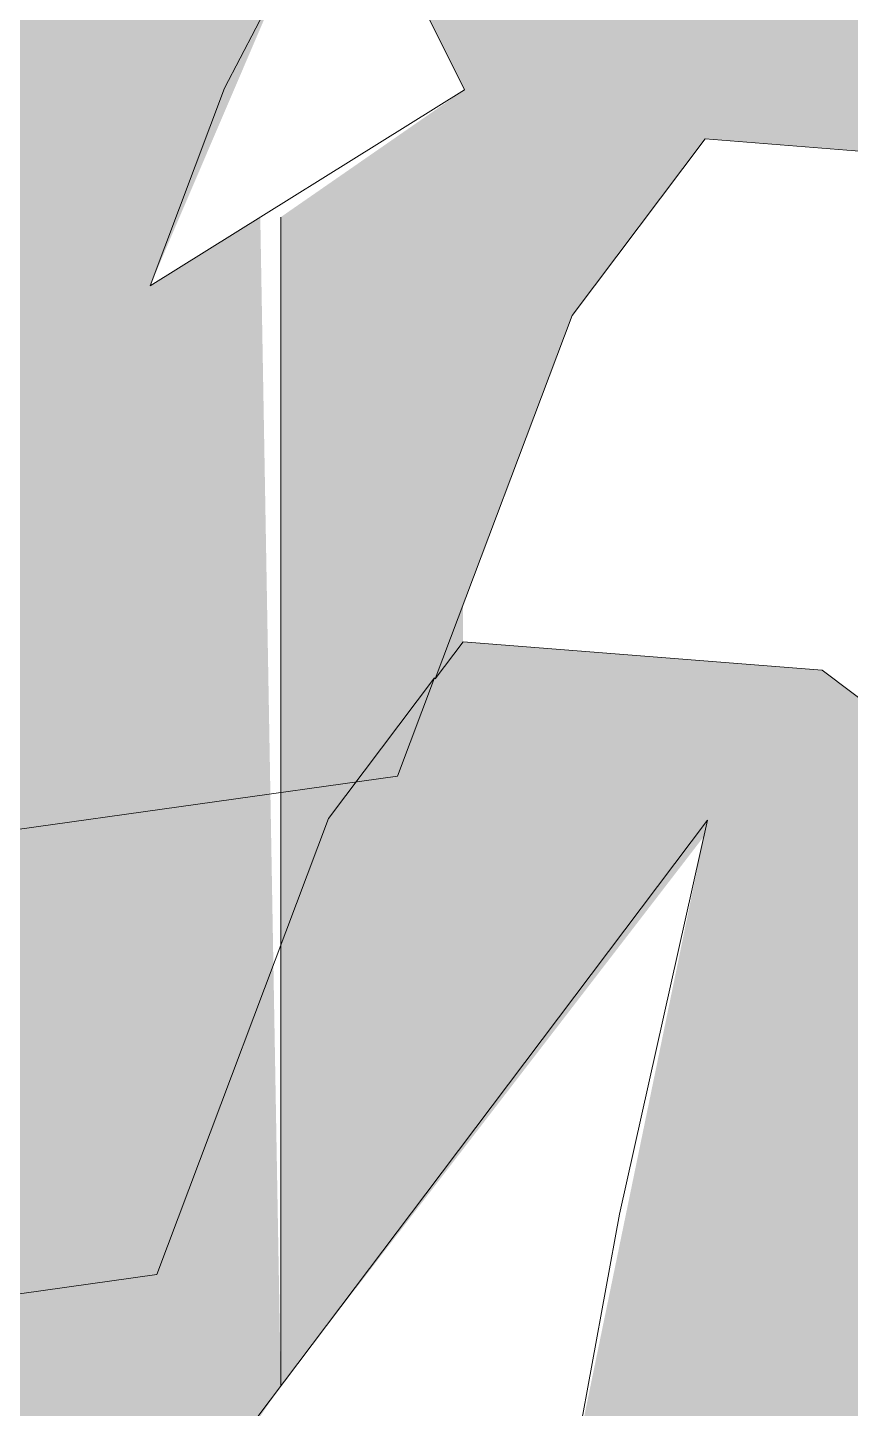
# Model space of a CAD drawing. Header units: metres. Extents: x 3856 to 4207, y -1118 to -691.
# Drawn here: x 4007.332 to 4007.738, y -965.587 to -964.907 of the extents above; entities that cross this region are included whole.
import ezdxf

# ---------------------------------------------------------------- set-up
doc = ezdxf.new("R2010")
doc.units = ezdxf.units.M
for name, color, linetype, lineweight in [('Parking', 7, 'Continuous', 9), ('Planting', 7, 'Continuous', 9), ('Surface Pattern', 7, 'Continuous', 9)]:
    doc.layers.add(name, color=color, linetype=linetype, lineweight=lineweight)

# ---------------------------------------------------------------- blocks, each defined once
blk = doc.blocks.new('M_RPC Árbol - Caducifolio - Chopo de Lombardía - 12_2 metros-V104-IMPLANTACIÓN - KIT COMERCIAL')
at = {"layer": 'Planting'}
for p, q in [((-1.06856, -0.68585), (-1.1277, -0.79909)), ((-1.00934, -0.79982), (-1.06359, -0.69083)), ((-1.1277, -0.79909), (-1.16439, -0.89645)), ((-1.16439, -0.89645), (-1.00934, -0.79982)), ((-0.89061, -0.82408), (-0.95624, -0.91105)), ((-0.71345, -0.83805), (-0.89061, -0.82408)), ((-0.95624, -0.91105), (-1.02377, -1.09025)), ((-1.02377, -1.09025), (-1.01001, -1.07203)), ((-1.01001, -1.07203), (-0.83286, -1.08601)), ((-0.83286, -1.08601), (-0.72403, -1.16789)), ((-1.07638, -1.15909), (-1.0241, -1.08981)), ((-1.0241, -1.08981), (-1.04231, -1.13814)), ((-1.04231, -1.13814), (-1.29336, -1.17342)), ((-1.16108, -1.38386), (-1.07638, -1.15909)), ((-0.88946, -1.15993), (-1.02845, -1.34409)), ((-0.93282, -1.35416), (-0.88946, -1.15993)), ((-1.02845, -1.34409), (-1.12772, -1.47563)), ((-0.98631, -1.6439), (-0.93282, -1.35416)), ((-1.42503, -1.42096), (-1.16108, -1.38386))]:
    blk.add_line(p, q, dxfattribs=at)
blk.add_arc((-0.02749, 0.00851), 3.36028, 180, 360, dxfattribs=at)
blk = doc.blocks.new('Cour Parqueadero verde - 5_00x2_50 p-V1037-IMPLANTACIÓN - KIT COMERCIAL')
at = {"layer": 'Parking', "true_color": 0xc1ce84}
h = blk.add_hatch(color=53, dxfattribs=at)
h.paths.add_polyline_path([(0.9141, -2.5), (0.87694, -2.3626), (0.96325, -2.13881), (1.1383, -2.04366), (1.19467, -1.77894), (1.24545, -1.79596), (1.24545, -1.28636), (1.14068, -1.34331), (1.05437, -1.5671), (1.07335, -1.63729), (1.04545, -1.68115), (1.04025, -1.7), (1.0279, -1.7), (0.90088, -1.90225), (0.82791, -2.18135), (0.64899, -2.30582), (0.54387, -2.33886), (0.39233, -2.26609), (0.15776, -1.94221), (-0.00233, -1.80416), (-0.02167, -1.62257), (-0.02178, -1.50165), (-0.10079, -1.60634), (-0.22204, -1.61823), (-0.31455, -1.54862), (-0.31455, -1.7), (-1.05455, -1.7), (-1.05455, 2.5), (-1.25455, 2.5), (-1.25455, -2.5), (0.87694, -2.5)])
h.paths.add_polyline_path([(0.64899, -2.05134), (0.80847, -2.04298), (0.84927, -1.88837), (0.71586, -1.80174), (0.59175, -1.90225), (0.64578, -2.04298)])
h.paths.add_polyline_path([(1.04545, -1.23243), (1.09829, -1.0679), (1.24545, -0.84885), (1.23534, -0.27261), (1.18101, -0.30647), (1.24545, -0.15597), (1.23936, 2.5), (1.15986, 2.5), (1.05418, 2.39119), (1.04545, 2.39119), (1.04545, -0.41438), (1.11237, -0.43011), (1.06893, -0.53497), (1.04545, -0.58438), (1.04545, -1.09287)])
h.paths.add_polyline_path([(0.30545, -1.12106), (0.30545, 2.38454), (0.21298, 2.34352), (0.11695, 2.18892), (0.12991, 2.09667), (0.21298, 1.93952), (0.28429, 1.83615), (0.25106, 1.73741), (0.12991, 1.81271), (0.0667, 1.87613), (-0.02284, 1.75749), (-0.14918, 1.83953), (-0.27328, 1.73902), (-0.25154, 1.68239), (-0.29029, 1.56726), (-0.31455, 1.54158), (-0.31455, -1.0014), (-0.16766, -0.97227), (-0.16521, -0.96018), (-0.05065, -0.97227), (0.01676, -0.85014), (0.15581, -0.87138), (0.18527, -1.01743), (0.20752, -1.03661)])
h.paths.add_polyline_path([(-0.16718, 2.21773), (-0.13395, 2.31647), (-0.27328, 2.5), (-0.31455, 2.5), (-0.31455, 2.31934), (-0.26928, 2.27393), (-0.18021, 2.2249)])
at = {"layer": 'Parking'}
blk.add_line((1.24545, -0.84885), (1.24545, -0.27261), dxfattribs=at)

msp = doc.modelspace()

# ---------------------------------------------------------------- hatches: boundary and pattern name
at = {"layer": 'Surface Pattern', "lineweight": 5, "true_color": 0xcdcdcd}
h = msp.add_hatch(color=254, dxfattribs=at)
h.paths.add_polyline_path([(4012.48547, -976.87911), (4013.68547, -976.87911), (4013.68547, -972.27796), (4012.48547, -972.6531), (4012.48547, -976.86086)])
h.paths.add_polyline_path([(4013.68547, -971.94055), (4013.67976, -971.12123), (4013.63419, -970.60006), (4013.54339, -970.08484), (4013.40806, -969.57949), (4013.22922, -969.08785), (4013.00823, -968.61366), (4012.74677, -968.16052), (4012.44684, -967.73187), (4012.11071, -967.33099), (4012.01691, -967.22735), (4009.88285, -967.22735), (4009.75289, -967.2799), (4009.66698, -967.339), (4009.41292, -967.37471), (4009.19168, -967.47636), (4009.11202, -967.16001), (4009.11024, -967.15172), (4008.96843, -967.0609), (4008.89873, -967.23532), (4008.97085, -967.41332), (4008.93114, -967.46594), (4008.74961, -967.51497), (4008.50304, -967.47476), (4008.37284, -967.40981), (4008.28768, -967.48582), (4008.07612, -967.50745), (4007.89869, -967.49345), (4007.75363, -967.4668), (4007.72081, -967.40086), (4007.61546, -967.3216), (4007.45681, -967.35405), (4007.45681, -968.22735), (4010.92231, -968.23312), (4011.13199, -968.27892), (4011.32707, -968.3684), (4011.49856, -968.49745), (4011.6397, -968.66034), (4011.8861, -969.05849), (4011.96539, -969.21043), (4012.44336, -968.94114), (4012.21904, -969.80782), (4012.32302, -970.14161), (4012.42198, -970.60006), (4012.47563, -971.06416), (4012.48547, -971.51335), (4012.48547, -971.57925), (4013.57121, -971.90615)])
h.paths.add_polyline_path([(4008.29047, -966.71485), (4008.48306, -966.68112), (4008.55791, -966.60672), (4008.71109, -966.68651), (4008.68534, -966.60461), (4008.66649, -966.50426), (4008.66458, -965.97447), (4008.57, -965.51126), (4008.48944, -965.40734), (4008.33625, -965.33667), (4008.2222, -965.44489), (4008.02596, -965.4336), (4007.87861, -965.49318), (4007.83273, -965.30526), (4007.7239, -965.22338), (4007.54675, -965.2094), (4007.54675, -965.19112), (4007.60052, -965.04842), (4007.66616, -964.96145), (4007.84331, -964.97542), (4007.95214, -965.05731), (4007.99802, -965.24523), (4008.14537, -965.18565), (4008.35496, -965.18427), (4008.46312, -965.08353), (4008.60885, -965.15938), (4008.66187, -965.22779), (4008.65229, -962.57875), (4008.46312, -962.49038), (4008.26897, -962.4136), (4007.95175, -962.31765), (4007.86853, -962.29589), (4007.66371, -962.2554), (4007.45681, -962.22735), (4007.45681, -964.88332), (4007.49317, -964.8282), (4007.54742, -964.93719), (4007.45681, -964.99996), (4007.45681, -965.5762), (4007.66552, -965.30526), (4007.52709, -965.9755), (4007.45681, -966.0137), (4007.45681, -966.52331), (4007.56193, -966.55855), (4007.79289, -966.52609), (4007.89824, -966.60535), (4007.93106, -966.67129), (4008.12769, -966.70201)])

# ---------------------------------------------------------------- block references
at = {"layer": 'Parking'}
msp.add_blockref('Cour Parqueadero verde - 5_00x2_50 p-V1037-IMPLANTACIÓN - KIT COMERCIAL', (4006.21136, -964.72735), dxfattribs=at)
at = {"layer": 'Planting'}
msp.add_blockref('M_RPC Árbol - Caducifolio - Chopo de Lombardía - 12_2 metros-V104-IMPLANTACIÓN - KIT COMERCIAL', (4008.55676, -964.13737), dxfattribs=at)

doc.saveas('drawing.dxf')
